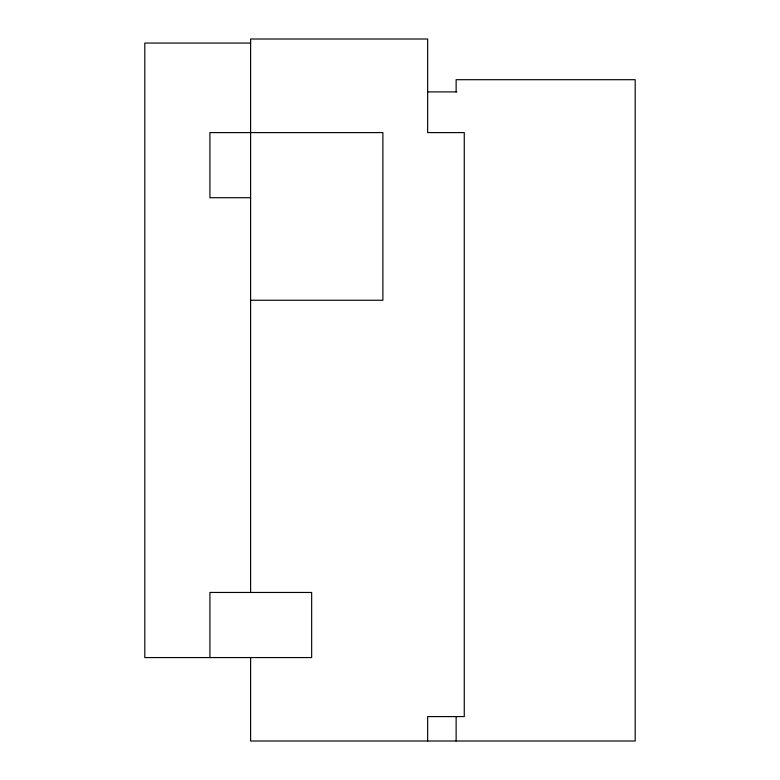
<?xml version="1.0" encoding="UTF-8"?>
<svg xmlns="http://www.w3.org/2000/svg" width="780" height="780" viewBox="0 0 780 780"><rect width="100%" height="100%" fill="white"/><g stroke="black" fill="none" stroke-linecap="round" stroke-linejoin="round"><path stroke-width="1.17" d="M250.614 43.066L144.807 43.066L144.807 657.569L311.659 657.569L311.659 592.459L209.918 592.459L209.918 657.569M427.645 91.904L456.817 91.904M250.614 197.71L209.918 197.71L209.918 132.6L382.882 132.6L382.882 300.251L250.614 300.251M456.134 91.904L456.134 79.696L635.193 79.696L635.193 741L250.614 741L250.614 657.569M456.134 716.586L456.134 741M427.645 741L427.645 716.586L464.266 716.586L464.266 132.6L427.645 132.6L427.645 39L250.614 39L250.614 592.459"/></g></svg>
